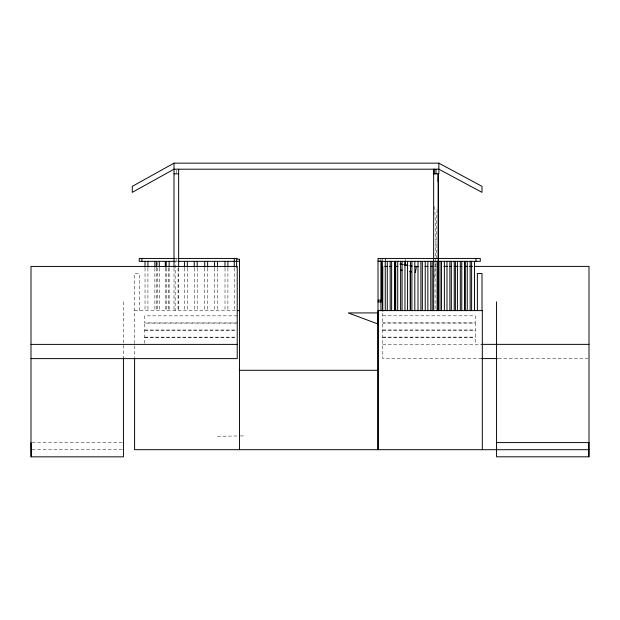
<?xml version="1.0" encoding="UTF-8"?>
<svg xmlns="http://www.w3.org/2000/svg" width="620" height="620" viewBox="0 0 620 620"><rect width="100%" height="100%" fill="white"/><g stroke="black" fill="none" stroke-linecap="round" stroke-linejoin="round"><path stroke-width="0.46" stroke-dasharray="3.1 2.33" d="M434.76 277.853L437.108 208.498M174.755 258.439L177.645 258.439M378.014 260.183L381.486 260.183L381.486 258.439M177.095 261.338L175.166 261.338L175.166 310.604M434.387 266.399L436.279 266.399M134.594 310.604L237.181 310.604M237.228 315.836L144.778 315.836L144.778 322.942L237.228 322.942M382.772 315.805L475.222 315.805L475.222 322.912L382.772 322.912M236.259 323.082L144.778 323.082L144.778 343.503M382.772 323.051L475.222 323.051L475.222 344.363M144.778 330.034L237.228 330.034M382.772 330.003L475.222 330.003M144.778 330.189L237.228 330.189M382.772 330.166L475.222 330.166M144.778 337.148L236.259 337.148M382.772 337.117L475.222 337.117M144.778 337.28L236.259 337.28M382.772 337.249L475.222 337.249M382.772 344.363L481.717 344.363M481.717 358.585L382.772 358.585L382.772 311.178M498.341 358.585L588.047 358.585M32.17 442.61L122.481 442.61M32.17 449.725L122.481 449.725M402.248 264.36L404.132 264.694M434.76 206.576L436.589 260.516M435.1 262.306L435.1 309.636M405.542 259.408L405.542 261.338M385.253 258.439L385.253 260.369M385.253 259.238L385.253 260.64M382.362 258.439L382.362 261.338M380.913 258.439L380.913 260.183M234.283 268.103L234.283 310.604M227.904 268.103L227.904 310.604M225.006 268.103L225.006 310.604M217.473 268.103L217.473 310.604M214.574 268.103L214.574 310.604M207.623 268.103L207.623 310.604M204.724 268.103L204.724 310.604M197.191 268.103L197.191 310.604M194.292 268.103L194.292 310.604M187.333 268.103L187.333 310.604M184.434 268.103L184.434 310.604M178.645 268.22L178.645 310.604M178.064 268.103L178.064 310.604M176.32 170.113L176.32 173.825M176.088 258.439L176.088 261.338M174.003 268.22L174.003 310.604M169.136 268.103L169.136 310.604M168.214 268.103L168.214 310.604M166.238 268.103L166.238 310.604M165.315 268.103L165.315 310.604M159.286 268.103L159.286 310.604M157.775 262.306L157.775 310.604M156.387 268.103L156.387 310.604M154.884 268.103L154.884 310.604M147.924 268.103L147.924 310.604M145.026 268.103L145.026 310.604M139.229 310.604L139.229 273.513L134.594 273.513L134.594 356.965M123.442 301.855L123.442 358.616M217.542 436.503A107.074 11.4 -4.6 0 1 238.142 435.961M240.281 435.938A107.074 11.4 -4.6 0 1 244.466 435.922"/><path stroke-width="0.93" d="M234.283 258.439L234.283 267.135M438.286 174.057L438.286 310.372M438.022 181.528L438.286 173.825L438.286 310.604M415.346 272.56L416.353 266.848L414.47 266.515M174.003 163.161L132.277 186.349L132.277 192.37L174.003 169.19L438.867 169.19L482.004 192.37L482.004 186.349L438.867 163.161L174.003 163.161L174.003 267.259M174.003 173.825L178.645 173.825M433.651 173.825L438.867 173.825L438.867 163.161M174.763 258.439L139.229 258.439L139.229 261.338L174.298 261.338M178.599 258.439L237.181 258.439M178.064 261.338L239.498 261.338M378.014 261.338L480.306 261.338L480.306 258.439L378.014 258.439L378.014 449.694L378.014 310.604L482.329 310.604L482.329 449.694M384.687 266.399L387.554 266.399M389.461 266.399L391.375 266.399M395.087 266.399L397.87 266.399M414.64 266.399L418.376 266.399M424.948 266.399L427.785 266.399M430.613 266.399L432.496 266.399M443.85 266.399L447.663 266.399M449.57 266.399L451.476 266.399M454.328 266.399L458.141 266.399M460.048 266.399L461.954 266.399M464.822 266.399L467.697 266.399M469.611 266.399L472.479 266.399M474.393 266.399L589 266.399L589 456.808L496.558 456.808L496.558 301.824M378.014 300.173L380.913 300.173M378.014 301.909L380.913 301.909M237.561 310.604L239.498 310.604M31 344.394L237.228 344.394M481.717 344.363L589 344.363M481.717 358.585L497.38 358.585M31 358.616L237.228 358.616L237.228 266.429L31 266.429L31 456.839L123.442 456.839L123.442 357.872M239.498 370.295L378.014 370.295M31 442.61L31.209 456.839M496.558 442.587L589 442.587M589 449.694L134.594 449.694L134.594 357.934M400.373 264.027L402.248 264.36M404.132 264.694L407.89 265.36M409.774 265.685L411.649 266.019M399.869 264.066L401.745 264.399M404.565 264.895L407.387 265.391M410.207 265.887L412.091 266.22M400.303 269.901L402.186 270.235M409.704 271.56L411.587 271.893M588.791 442.587L588.791 456.808M482.004 310.604L482.004 273.513L477.369 273.513L477.369 310.604M475.959 258.439L475.959 261.338M474.509 261.338L474.509 310.604M471.611 261.338L471.611 310.604M470.161 261.338L470.161 310.604M467.263 261.338L467.263 310.604M465.232 261.338L465.232 310.604M464.659 261.338L464.659 310.604M461.761 261.338L461.761 310.604M460.311 261.338L460.311 310.604M457.413 261.338L457.413 310.604M455.382 261.338L455.382 310.604M454.22 261.338L454.22 310.604M451.329 261.338L451.329 310.604M449.88 261.338L449.88 310.604M446.981 261.338L446.981 310.604M444.37 261.338L444.37 310.604M441.471 261.338L441.471 310.604M440.022 261.338L440.022 310.604M437.123 261.338L437.123 310.604M435.969 169.19L435.969 173.825M434.232 169.19L434.232 173.825M433.651 169.19L433.651 310.604M432.202 261.338L432.202 310.604M430.753 261.338L430.753 310.604M427.854 261.338L427.854 310.604M425.243 261.338L425.243 310.604M422.344 261.338L422.344 310.604M420.903 261.338L420.903 310.604M418.004 261.338L418.004 310.604M414.811 261.338L414.811 310.604M411.913 261.338L411.913 310.604M410.463 261.338L410.463 310.604M410.177 270.994L410.177 310.604M407.572 261.338L407.572 310.604M405.542 261.338L405.542 265.205M405.248 261.338L405.248 265.205M404.961 261.338L404.961 310.604M402.062 261.338L402.062 310.604M400.613 261.338L400.613 310.604M397.714 261.338L397.714 310.604M395.692 261.338L395.692 310.604M395.397 261.338L395.397 310.604M394.529 261.338L394.529 310.604M391.631 261.338L391.631 310.604M390.181 261.338L390.181 310.604M387.283 261.338L387.283 310.604M385.253 261.338L385.253 310.604M382.772 266.399L382.772 311.178M382.362 261.338L382.362 310.604M381.486 261.129L381.486 301.909M380.913 261.129L380.913 310.604M239.498 449.694L239.498 259.222L236.6 259.222L236.6 267.135M227.904 261.338L227.904 267.135M225.006 261.338L225.006 267.135M217.473 261.338L217.473 267.135M214.574 261.338L214.574 267.135M207.623 261.338L207.623 267.135M204.724 261.338L204.724 267.135M197.191 261.338L197.191 267.135M194.292 261.338L194.292 267.135M187.333 261.338L187.333 267.135M184.434 261.338L184.434 267.135M178.645 169.19L178.645 267.259M169.136 261.338L169.136 267.135M166.238 261.338L166.238 267.135M165.315 261.338L165.315 267.135M159.286 261.338L159.286 267.135M156.387 261.338L156.387 267.135M154.884 261.338L154.884 267.135M147.924 261.338L147.924 267.135M145.026 261.338L145.026 267.135M141.895 258.439L141.895 261.338M377.805 312.922L348.246 312.922L377.805 323.935L377.805 312.922"/></g></svg>
